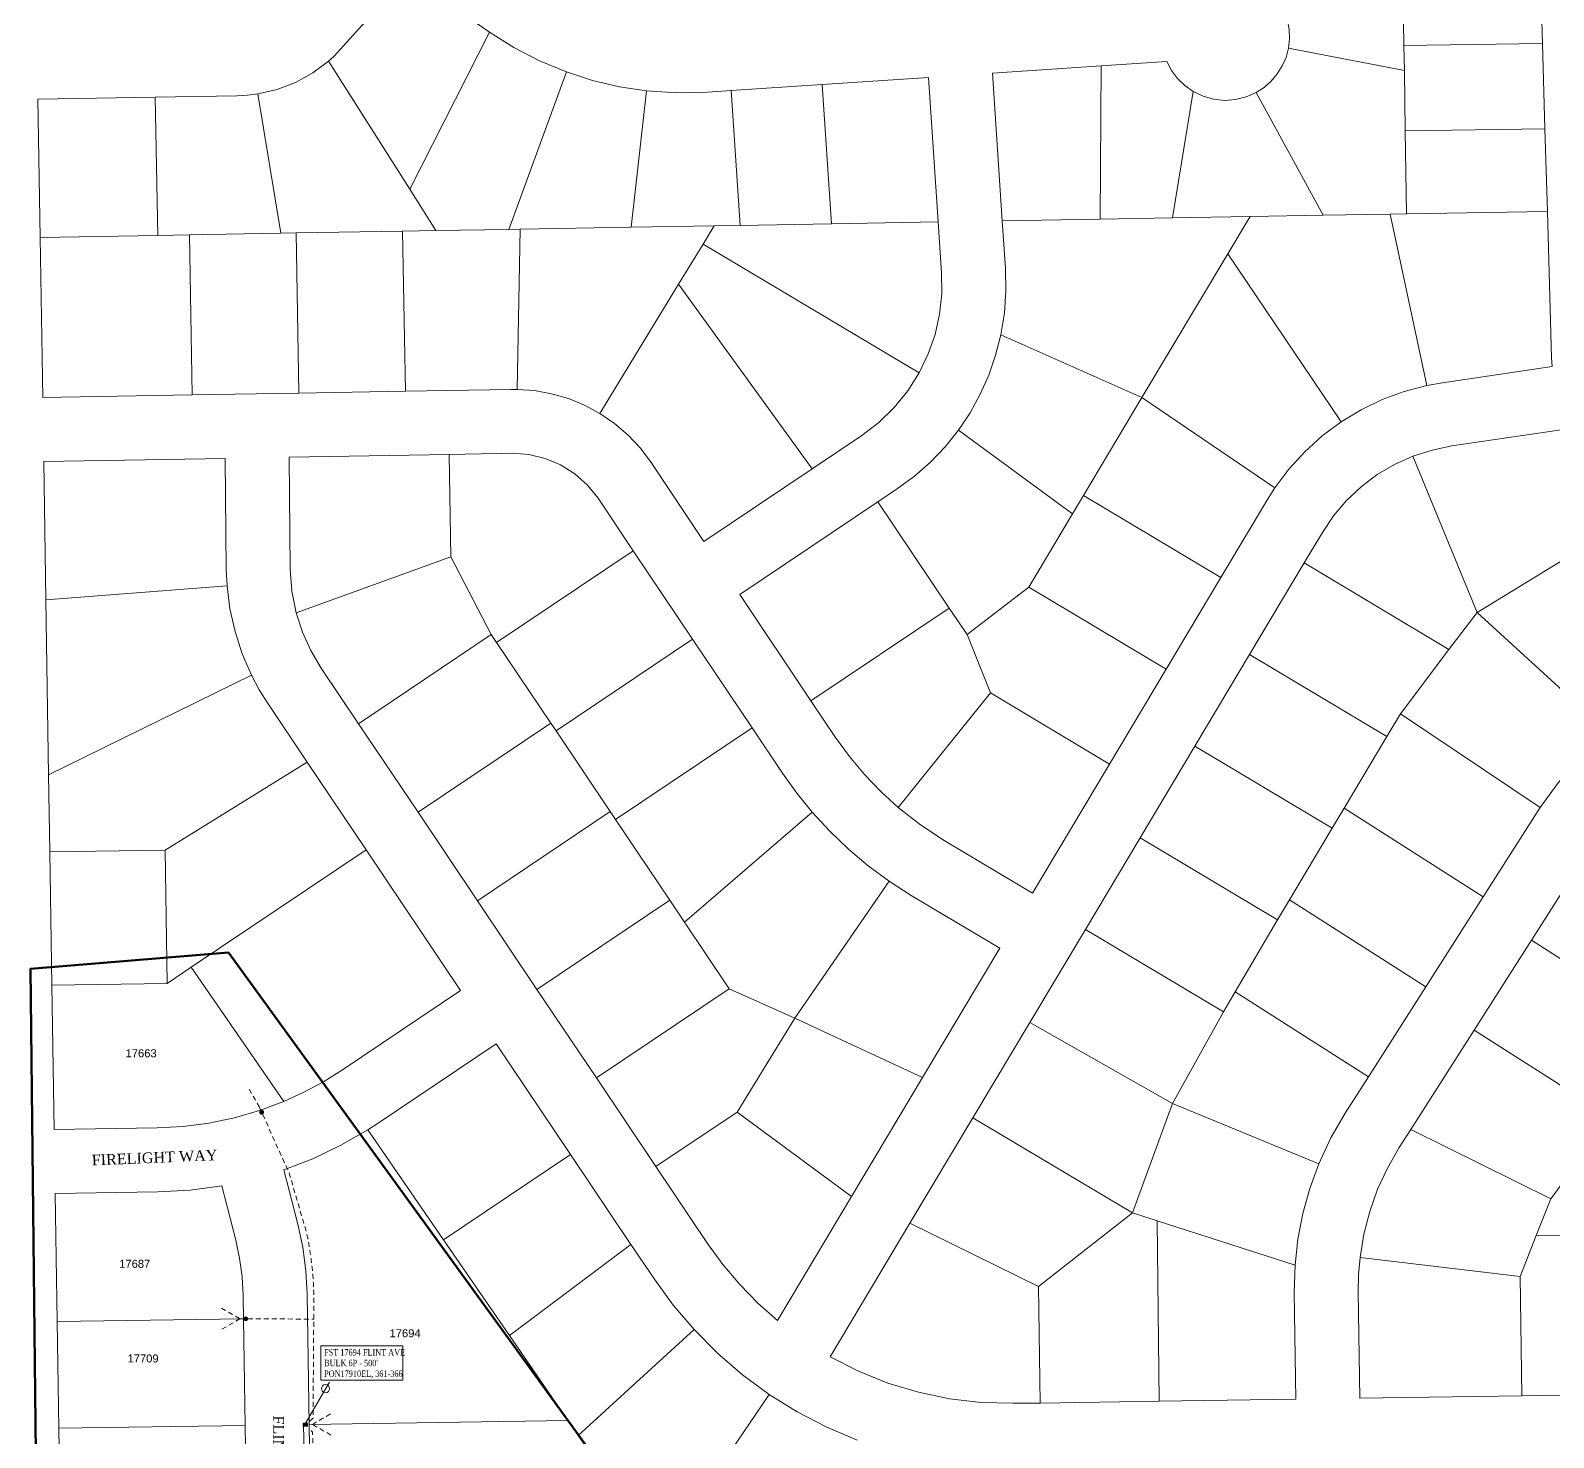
# Model space of a CAD drawing. Header units: feet. Extents: x 865220 to 2841409, y -2240498 to 948907.
# Drawn here: x 2833468 to 2834896, y 946155 to 947474 of the extents above; entities that cross this region are included whole.
import ezdxf
from ezdxf.enums import TextEntityAlignment as Align
from ezdxf.lldxf.tags import DXFTag

# ---------------------------------------------------------------- set-up
doc = ezdxf.new("R2010")
doc.units = ezdxf.units.FT
doc.header["$LTSCALE"] = 0.015
doc.header["$MEASUREMENT"] = 0
doc.linetypes.add('DASHED', pattern=[5, 3, -2])
for name, color, linetype in [('BURNSVILLE AREA', 7, 'F1'), ('Dakota County Addresses', 7, 'Continuous'), ('Dakota County Parcels', 7, 'Continuous'), ('DROP BURIED', 7, 'DASHED'), ('PROP_TEL', 6, 'Continuous'), ('STREET NAME', 7, 'Continuous'), ('TAIL', 1, 'MST'), ('TELEPHONE STRUCT-PROP', 6, 'Continuous'), ('TERMINALS', 7, 'Continuous')]:
    doc.layers.add(name, color=color, linetype=linetype)
doc.layers.add('RUNNING LINE (UNDERGROUND)', color=10, linetype='Continuous', lineweight=40)
doc.styles.add('Dimensions 100', font='arial.ttf')
doc.styles.add('Line', font='txt.shx', dxfattribs={"height": 3})
doc.styles.add('SIMPLEX', font='times.ttf', dxfattribs={"width": 0.8})
doc.styles.get("Standard").update_dxf_attribs({"font": 'times.ttf'})
doc.styles.add('Utilities', font='arial.ttf', dxfattribs={"height": 2.5})
tags = doc.linetypes.add('F1', pattern='A,15,-5,["F1",Line,S=1.5,R=0,X=0,Y=-1.5],-12', length=32).pattern_tags.tags
tags[6] = DXFTag(74, 10)
tags = doc.linetypes.add('MST', pattern='A,5,-5,5,-5,["TAIL",Line,S=1.5,R=0,X=0,Y=-1.5],-20', length=40).pattern_tags.tags
tags[10] = DXFTag(74, 10)

# ---------------------------------------------------------------- blocks, each defined once
blk = doc.blocks.new('ACMAP_ANN_TEMPLATE_Dakota County Addresses')
at = {"layer": 'Dakota County Addresses', "style": 'Dimensions 100'}
blk.add_attdef('DakotaCountyAddress', text='', height=50, dxfattribs=at).set_placement((0, 0), align=Align.CENTER)
blk = doc.blocks.new('Proposed FlowerPot')
at = {"lineweight": 5, "ltscale": 100, "true_color": 0xffffff}
h = blk.add_hatch(color=7, dxfattribs=at)
h.dxf.hatch_style = 1
h.paths.add_polyline_path([(-0.06, 0, 0.414214), (0, -0.06, 0.414214), (0.06, 0, 0.414214), (0, 0.06, 0.414214)])
at = {"lineweight": 5, "ltscale": 100}
blk.add_circle((0, 0), 0.0604, dxfattribs=at)
at = {"layer": 'RUNNING LINE (UNDERGROUND)', "color": 6, "lineweight": 5, "const_width": 0.00907, "flags": 128}
blk.add_lwpolyline([(-0.06, 0, -0.414214), (0, 0.06, -0.414214), (0.06, 0, -0.414214), (0, -0.06, -0.414214), (-0.06, 0)], format="xyb", dxfattribs=at)
at = {"color": 18, "linetype": 'ByBlock', "lineweight": 5, "ltscale": 100, "true_color": 0x000000, "style": 'Dimensions 100'}
blk.add_text('F', height=0.0744, dxfattribs=at).set_placement((-0.029, -0.037))
blk = doc.blocks.new('NEW HH')
at = {"ltscale": 40, "true_color": 0xffffff}
h = blk.add_hatch(color=7, dxfattribs=at)
h.dxf.hatch_style = 1
h.paths.add_polyline_path([(-0.061, -0.031, 0.414214), (-0.046, -0.046), (0.046, -0.046, 0.414214), (0.061, -0.031), (0.061, 0.031, 0.414214), (0.046, 0.046), (-0.046, 0.046, 0.414214), (-0.061, 0.031)])
at = {"layer": 'RUNNING LINE (UNDERGROUND)', "color": 6, "lineweight": 0, "const_width": 0.005, "flags": 128}
blk.add_lwpolyline([(-0.061, 0.031), (-0.061, -0.031, 0.414214), (-0.046, -0.046), (0.046, -0.046, 0.414214), (0.061, -0.031), (0.061, 0.031, 0.414214), (0.046, 0.046), (-0.046, 0.046, 0.414214)], format="xyb", close=True, dxfattribs=at)
at = {"layer": 'TELEPHONE STRUCT-PROP', "color": 18, "true_color": 0x000000, "style": 'Utilities'}
blk.add_text('HH', height=0.05, dxfattribs=at).set_placement((0, 0), align=Align.MIDDLE_CENTER)
blk = doc.blocks.new('TERMINAL')
at = {"lineweight": 5, "ltscale": 0.5, "flags": 128}
blk.add_lwpolyline([(-0.1, -0.6), (-0.1, 44.8)], dxfattribs=at)
at = {"lineweight": 5, "ltscale": 0.5}
blk.add_circle((-0.1, 37.6), 3.83, dxfattribs=at)

msp = doc.modelspace()

# ---------------------------------------------------------------- linework, layer by layer
at = {"layer": 'Dakota County Parcels', "lineweight": 5}
for p, q in [((2834755.4, 947459.5), (2834754.3, 947539.4)), ((2834885.2, 947461.4), (2834882.9, 947541.3)), ((2833752.8, 947449.7), (2833821.1, 947525.5)), ((2833821.1, 947525.5), (2833898.2, 947472.2)), ((2833823.5, 947324.9), (2833898.2, 947472.2)), ((2834647.2, 947457), (2834755.8, 947436.2)), ((2834755.4, 947459.5), (2834885.2, 947461.4)), ((2834755.8, 947436.2), (2834755.4, 947459.5)), ((2834887.5, 947381.4), (2834885.2, 947461.4)), ((2833747.4, 947444.8), (2833752.8, 947449.7)), ((2833747.4, 947444.8), (2833823.5, 947324.9)), ((2834369.7, 947433.6), (2834471.7, 947440.4)), ((2834470.7, 947296.9), (2834471.7, 947440.4)), ((2834471.7, 947440.4), (2834533.2, 947444.5)), ((2833916.3, 947287.3), (2833970.4, 947434.8)), ((2834210.1, 947423), (2834309.8, 947429.7)), ((2834309.8, 947429.7), (2834318.8, 947294.2)), ((2834369.7, 947433.6), (2834378.9, 947295.3)), ((2834756.6, 947379.5), (2834755.8, 947436.2)), ((2833475, 947409.2), (2833585, 947411.1)), ((2833585, 947411.1), (2833661.5, 947412.4)), ((2833587.3, 947281.6), (2833585, 947411.1)), ((2833681.3, 947414.2), (2833702.7, 947283.6)), ((2834031.2, 947289.3), (2834045.5, 947417.1)), ((2834102.6, 947415.9), (2834124.8, 947417.3)), ((2834124.8, 947417.3), (2834210.1, 947423)), ((2834133.2, 947291), (2834124.8, 947417.3)), ((2834210.1, 947423), (2834218.8, 947292.5)), ((2834538.6, 947298), (2834557.8, 947416.6)), ((2834617, 947415.6), (2834679.8, 947300.5)), ((2833477.3, 947279.8), (2833475, 947409.2)), ((2834756.6, 947379.5), (2834887.5, 947381.4)), ((2834757.8, 947301.8), (2834756.6, 947379.5)), ((2834889.8, 947304.1), (2834887.5, 947381.4)), ((2833823.5, 947324.9), (2833848.1, 947286.1)), ((2834378.9, 947295.3), (2834470.7, 947296.9)), ((2834470.7, 947296.9), (2834538.6, 947298)), ((2834538.6, 947298), (2834611.1, 947299.3)), ((2834590.3, 947264.4), (2834611.1, 947299.3)), ((2834611.1, 947299.3), (2834679.8, 947300.5)), ((2834679.8, 947300.5), (2834742.6, 947301.5)), ((2834742.6, 947301.5), (2834757.8, 947301.8)), ((2834742.6, 947301.5), (2834776.9, 947141)), ((2834757.8, 947301.8), (2834889.8, 947304.1)), ((2834893.8, 947166.8), (2834889.8, 947304.1)), ((2833587.3, 947281.6), (2833617, 947282.2)), ((2833617, 947282.2), (2833702.7, 947283.6)), ((2833617, 947282.2), (2833619.6, 947132.2)), ((2833702.7, 947283.6), (2833717, 947283.9)), ((2833717, 947283.9), (2833816.9, 947285.6)), ((2833717, 947283.9), (2833719.5, 947133.9)), ((2833816.9, 947285.6), (2833848.1, 947286.1)), ((2833816.9, 947285.6), (2833819.5, 947135.6)), ((2833848.1, 947286.1), (2833916.3, 947287.3)), ((2833916.3, 947287.3), (2833927, 947287.5)), ((2833927, 947287.5), (2833924.1, 947137.3)), ((2833927, 947287.5), (2834031.2, 947289.3)), ((2834031.2, 947289.3), (2834108.9, 947290.6)), ((2834098.5, 947273.5), (2834108.9, 947290.6)), ((2834108.9, 947290.6), (2834133.2, 947291)), ((2834133.2, 947291), (2834218.8, 947292.5)), ((2834218.8, 947292.5), (2834318.8, 947294.2)), ((2834322, 947246.5), (2834318.8, 947294.2)), ((2834381.9, 947250.5), (2834378.9, 947295.3)), ((2833477.3, 947279.8), (2833587.3, 947281.6)), ((2833479.6, 947129.8), (2833477.3, 947279.8)), ((2834098.5, 947273.5), (2834075.6, 947236)), ((2834098.5, 947273.5), (2834301.1, 947152.9)), ((2834509.8, 947129.6), (2834590.3, 947264.4)), ((2834590.3, 947264.4), (2834696.4, 947106.8)), ((2834075.6, 947236), (2834001.7, 947114.7)), ((2834075.6, 947236), (2834200.6, 947062.9)), ((2834509.8, 947129.6), (2834377.6, 947188.4)), ((2834791.5, 947143.6), (2834894.2, 947158.7)), ((2834893.8, 947166.8), (2834894.2, 947158.7)), ((2834776.9, 947141), (2834791.5, 947143.6)), ((2833619.6, 947132.2), (2833479.6, 947129.8)), ((2833719.5, 947133.9), (2833619.6, 947132.2)), ((2833819.5, 947135.6), (2833719.5, 947133.9)), ((2833918.4, 947137.3), (2833819.5, 947135.6)), ((2833924.1, 947137.3), (2833918.4, 947137.3)), ((2834455, 947037.8), (2834509.8, 947129.6)), ((2834509.8, 947129.6), (2834634.5, 947045.1)), ((2834444.7, 947020.6), (2834337.8, 947099.1)), ((2834800.2, 947084.3), (2834902.9, 947099.3)), ((2834200.6, 947062.9), (2834247.2, 947094.1)), ((2833480.5, 947069.8), (2833650.5, 947072.7)), ((2833480.5, 947069.8), (2833482.6, 946940.2)), ((2833650.5, 947072.7), (2833651.6, 946968.4)), ((2833710.5, 947073.8), (2833860.4, 947076.3)), ((2833710.5, 947073.8), (2833711.6, 946969.1)), ((2833860.4, 947076.3), (2833919.4, 947077.4)), ((2833862.1, 946980.4), (2833860.4, 947076.3)), ((2834099.3, 946994.9), (2834049.8, 947068.8)), ((2834823.9, 946928.3), (2834763.8, 947074.7)), ((2834099.3, 946994.9), (2834200.6, 947062.9)), ((2834262.3, 947032), (2834280.6, 947044.3)), ((2834627.4, 947034), (2834634.5, 947045.1)), ((2834033, 946986.1), (2834000, 947035.3)), ((2834132.8, 946945.1), (2834262.3, 947032)), ((2834262.3, 947032), (2834329.2, 946932.4)), ((2834444.7, 947020.6), (2834455, 947037.8)), ((2834583.8, 946960.9), (2834455, 947037.8)), ((2834583.8, 946960.9), (2834627.4, 947034)), ((2834403.7, 946951.9), (2834444.7, 947020.6)), ((2834678.9, 947003.2), (2834661.9, 946974.7)), ((2834823.9, 946928.3), (2834944.1, 947001.6)), ((2834033, 946986.1), (2833905, 946900.2)), ((2834088.7, 946903.1), (2834033, 946986.1)), ((2833651.6, 946968.4), (2833652.3, 946953.3)), ((2833862.1, 946980.4), (2833717.1, 946927.9)), ((2833900, 946907.6), (2833862.1, 946980.4)), ((2834661.9, 946974.7), (2834610.6, 946888.8)), ((2834797.5, 946893.7), (2834661.9, 946974.7)), ((2834532.5, 946875), (2834583.8, 946960.9)), ((2833482.6, 946940.2), (2833652.3, 946953.3)), ((2833482.6, 946940.2), (2833485.1, 946776)), ((2834199.6, 946845.5), (2834132.8, 946945.1)), ((2834345.9, 946907.5), (2834403.7, 946951.9)), ((2834403.7, 946951.9), (2834532.5, 946875)), ((2834199.6, 946845.5), (2834329.2, 946932.4)), ((2834329.2, 946932.4), (2834345.9, 946907.5)), ((2834797.5, 946893.7), (2834823.9, 946928.3)), ((2834823.9, 946928.3), (2834944, 946818.2)), ((2833775.5, 946824), (2833900, 946907.6)), ((2833905, 946900.2), (2833900, 946907.6)), ((2833955.8, 946824.6), (2833905, 946900.2)), ((2834088.7, 946903.1), (2833960.8, 946817.2)), ((2834144.4, 946820.1), (2834088.7, 946903.1)), ((2834345.9, 946907.5), (2834367.9, 946852.9)), ((2834610.6, 946888.8), (2834559.3, 946803)), ((2834739.4, 946812), (2834610.6, 946888.8)), ((2834752.2, 946833.4), (2834797.5, 946893.7)), ((2833485.1, 946776), (2833675.2, 946869.5)), ((2833740.5, 946876.1), (2833775.5, 946824)), ((2834479.5, 946786.2), (2834532.5, 946875)), ((2833690.7, 946842.7), (2833727.5, 946787.9)), ((2834222.7, 946811), (2834199.6, 946845.5)), ((2834367.9, 946852.9), (2834281.2, 946745.5)), ((2834479.5, 946786.2), (2834367.9, 946852.9)), ((2834739.4, 946812), (2834752.2, 946833.4)), ((2834752.2, 946833.4), (2834883.1, 946745.4)), ((2833775.5, 946824), (2833831.3, 946741)), ((2833831.3, 946741), (2833955.8, 946824.6)), ((2833960.8, 946817.2), (2833955.8, 946824.6)), ((2834011.5, 946741.6), (2833960.8, 946817.2)), ((2834144.4, 946820.1), (2834016.5, 946734.2)), ((2834172.9, 946777.6), (2834144.4, 946820.1)), ((2834699.3, 946744.9), (2834739.4, 946812)), ((2834559.3, 946803), (2834508.1, 946717.1)), ((2834688.1, 946726.1), (2834559.3, 946803)), ((2833594.2, 946705.6), (2833727.5, 946787.9)), ((2833727.5, 946787.9), (2833782.6, 946705.9)), ((2834407.2, 946665.2), (2834479.5, 946786.2)), ((2833485.1, 946776), (2833486.2, 946703.9)), ((2833831.3, 946741), (2833887, 946658)), ((2833887, 946658), (2834011.5, 946741.6)), ((2834016.5, 946734.2), (2834011.5, 946741.6)), ((2834081.1, 946638.1), (2834200.7, 946741.2)), ((2834688.1, 946726.1), (2834699.3, 946744.9)), ((2834829.6, 946661.8), (2834699.3, 946744.9)), ((2834878, 946737.7), (2834883.1, 946745.4)), ((2834067.3, 946658.6), (2834016.5, 946734.2)), ((2834648, 946659), (2834688.1, 946726.1)), ((2834829.6, 946661.8), (2834878, 946737.7)), ((2834407.2, 946665.2), (2834324.4, 946714.6)), ((2834456.8, 946631.3), (2834508.1, 946717.1)), ((2834636.9, 946640.2), (2834508.1, 946717.1)), ((2833486.2, 946703.9), (2833594.2, 946705.6)), ((2833486.2, 946703.9), (2833488.2, 946578.9)), ((2833596.1, 946580.6), (2833594.2, 946705.6)), ((2833618.8, 946595.9), (2833782.6, 946705.9)), ((2833782.6, 946705.9), (2833871.2, 946573.9)), ((2834874.8, 946621.1), (2834928.6, 946705.4)), ((2834184.6, 946548.2), (2834272.9, 946676.4)), ((2834293.6, 946663.1), (2834272.9, 946676.4)), ((2833887, 946658), (2833942.8, 946575)), ((2833942.8, 946575), (2834067.3, 946658.6)), ((2834081.1, 946638.1), (2834067.3, 946658.6)), ((2834376.5, 946613.7), (2834293.6, 946663.1)), ((2834636.9, 946640.2), (2834648, 946659)), ((2834775.9, 946577.5), (2834648, 946659)), ((2834775.9, 946577.5), (2834829.6, 946661.8)), ((2834597.2, 946572.8), (2834636.9, 946640.2)), ((2834123, 946575.6), (2834081.1, 946638.1)), ((2834404.7, 946544), (2834456.8, 946631.3)), ((2834586.2, 946554.1), (2834456.8, 946631.3)), ((2834304.1, 946492.5), (2834376.5, 946613.7)), ((2834821.1, 946536.8), (2834874.8, 946621.1)), ((2834874.8, 946621.1), (2835009.1, 946535.5)), ((2833596.1, 946580.6), (2833618.8, 946595.9)), ((2833618.8, 946595.9), (2833705.4, 946469.9)), ((2833488.2, 946578.9), (2833596.1, 946580.6)), ((2833488.2, 946578.9), (2833490.3, 946443.8)), ((2833760.4, 946499.5), (2833871.2, 946573.9)), ((2833942.8, 946575), (2833998.5, 946492)), ((2833998.5, 946492), (2834123, 946575.6)), ((2834123, 946575.6), (2834184.6, 946548.2)), ((2834586.2, 946554.1), (2834597.2, 946572.8)), ((2834722.1, 946493.2), (2834597.2, 946572.8)), ((2834722.1, 946493.2), (2834775.9, 946577.5)), ((2834538.4, 946468.2), (2834586.2, 946554.1)), ((2834130.5, 946460.1), (2834184.6, 946548.2)), ((2834184.6, 946548.2), (2834304.1, 946492.5)), ((2834351.4, 946454.7), (2834404.7, 946544)), ((2834538.4, 946468.2), (2834404.7, 946544)), ((2834761.7, 946443.6), (2834821.1, 946536.8)), ((2834821.1, 946536.8), (2834949.4, 946455)), ((2833793.9, 946449.7), (2833904.7, 946524.1)), ((2833904.7, 946524.1), (2833974.3, 946420.4)), ((2833998.5, 946492), (2834054.3, 946409)), ((2834237.5, 946380.9), (2834304.1, 946492.5)), ((2834700.3, 946458.9), (2834722.1, 946493.2)), ((2834500.9, 946365.5), (2834538.4, 946468.2)), ((2834538.4, 946468.2), (2834675.6, 946411.5)), ((2834054.3, 946409), (2834130.5, 946460.1)), ((2834130.5, 946460.1), (2834237.5, 946380.9)), ((2834292.4, 946355.8), (2834351.4, 946454.7)), ((2834500.9, 946365.5), (2834351.4, 946454.7)), ((2834893, 946378.7), (2834949.4, 946455)), ((2833490.3, 946443.8), (2833586.8, 946445.2)), ((2833784.3, 946443.5), (2833793.9, 946449.7)), ((2833784.3, 946443.5), (2833855.2, 946340.4)), ((2834750.9, 946426.7), (2834761.7, 946443.6)), ((2834761.7, 946443.6), (2834893, 946378.7)), ((2833855.2, 946340.4), (2833974.3, 946420.4)), ((2833974.3, 946420.4), (2834030.9, 946336.1)), ((2833705.5, 946405.8), (2833718.6, 946355)), ((2834054.3, 946409), (2834102.7, 946336.8)), ((2833491.2, 946383.8), (2833587.6, 946385.2)), ((2833491.2, 946383.8), (2833493, 946263.7)), ((2833647.4, 946390.8), (2833660.5, 946340)), ((2834168.1, 946264.6), (2834237.5, 946380.9)), ((2834879.4, 946344.3), (2834893, 946378.7)), ((2834217.6, 946230.6), (2834292.4, 946355.8)), ((2834413, 946296.6), (2834292.4, 946355.8)), ((2834500.9, 946365.5), (2834413, 946296.6)), ((2834524.2, 946358), (2834500.9, 946365.5)), ((2834653.3, 946316.5), (2834524.2, 946358)), ((2834524.2, 946358), (2834526.1, 946189.1)), ((2833855.2, 946340.4), (2833916.9, 946250.8)), ((2834864.3, 946306.1), (2834879.4, 946344.3)), ((2834977.7, 946345.8), (2834879.4, 946344.3)), ((2833916.9, 946250.8), (2834030.9, 946336.1)), ((2834030.9, 946336.1), (2834052.9, 946303.4)), ((2834652.5, 946290.5), (2834653.3, 946316.5)), ((2834864.3, 946306.1), (2834714.2, 946323.9)), ((2834866, 946194.1), (2834864.3, 946306.1)), ((2833667.4, 946288.4), (2833667.7, 946266.4)), ((2833727.4, 946289.3), (2833729.2, 946167.3)), ((2834413, 946296.6), (2834414.4, 946187.4)), ((2834654, 946191), (2834652.5, 946290.5)), ((2834714, 946191.9), (2834712.5, 946291.4)), ((2833667.7, 946266.4), (2833493, 946263.7)), ((2833493, 946263.7), (2833494.6, 946163.7)), ((2833667.7, 946266.4), (2833669.2, 946166.4)), ((2833981.5, 946156.8), (2834090, 946256.3)), ((2833916.9, 946250.8), (2833971.8, 946170.9)), ((2834058.5, 946044.9), (2834160.4, 946195.5)), ((2834414.4, 946187.4), (2834388.8, 946187.1)), ((2834526.1, 946189.1), (2834414.4, 946187.4)), ((2834654, 946191), (2834526.1, 946189.1)), ((2834714, 946191.9), (2834866, 946194.1)), ((2834866, 946194.1), (2834980, 946195.8)), ((2833729.2, 946167.3), (2833971.8, 946170.9)), ((2833971.8, 946170.9), (2833981.5, 946156.8)), ((2833669.2, 946166.4), (2833494.6, 946163.7)), ((2833494.6, 946163.7), (2833496.1, 946063.7)), ((2833669.2, 946166.4), (2833670.7, 946066.4)), ((2833729.2, 946167.3), (2833730.7, 946067.3)), ((2833981.5, 946156.8), (2834039.9, 946071.9))]:
    msp.add_line(p, q, dxfattribs=at)
for points in [[(2834647.2, 947457), (2834648.2, 947465.7), (2834647.9, 947474.5), (2834646.4, 947483.2), (2834643.5, 947491.5), (2834639.5, 947499.4), (2834634.4, 947506.6)], [(2833898.2, 947472.2), (2833921.2, 947457.7), (2833945.3, 947445.3), (2833970.4, 947434.8)], [(2834617, 947415.6), (2834624.4, 947420.3), (2834631, 947426.2), (2834636.7, 947432.9), (2834641.4, 947440.4), (2834644.9, 947448.4), (2834647.2, 947457)], [(2833681.3, 947414.2), (2833699.2, 947418.4), (2833716.4, 947425), (2833732.6, 947433.9), (2833747.4, 947444.8)], [(2834533.2, 947444.5), (2834537.6, 947436.2), (2834543.2, 947428.6), (2834550, 947422), (2834557.8, 947416.6)], [(2833970.4, 947434.8), (2833994.9, 947426.9), (2834020, 947421), (2834045.5, 947417.1)], [(2833661.5, 947412.4), (2833671.4, 947413), (2833681.3, 947414.2)], [(2834045.5, 947417.1), (2834074, 947415.2), (2834102.6, 947415.9)], [(2834557.8, 947416.6), (2834567.1, 947412.1), (2834577, 947409.3), (2834587.3, 947408.2), (2834597.5, 947409), (2834607.6, 947411.4), (2834617, 947415.6)], [(2834301.1, 947152.9), (2834309.6, 947170.5), (2834315.9, 947188.8), (2834320.2, 947207.8), (2834322.2, 947227.1), (2834322, 947246.5)], [(2834377.6, 947188.4), (2834380.9, 947209), (2834382.3, 947229.7), (2834381.9, 947250.5)], [(2834337.8, 947099.1), (2834348.7, 947115.5), (2834358.3, 947132.7), (2834366.3, 947150.7), (2834372.7, 947169.3), (2834377.6, 947188.4)], [(2834247.2, 947094.1), (2834263.2, 947106.3), (2834277.6, 947120.3), (2834290.4, 947135.9), (2834301.1, 947152.9)], [(2834696.4, 947106.8), (2834715.2, 947118.2), (2834735, 947127.8), (2834755.6, 947135.4), (2834776.9, 947141)], [(2834001.7, 947114.7), (2833987.3, 947122.5), (2833972.2, 947128.7), (2833956.5, 947133.3), (2833940.4, 947136.2), (2833924.1, 947137.3)], [(2834049.8, 947068.8), (2834039.7, 947082.1), (2834028.2, 947094.3), (2834015.5, 947105.3), (2834001.7, 947114.7)], [(2834280.6, 947044.3), (2834296.6, 947056.1), (2834311.6, 947069.2), (2834325.3, 947083.6), (2834337.8, 947099.1)], [(2834634.5, 947045.1), (2834647.6, 947062.7), (2834662.5, 947078.9), (2834678.8, 947093.7), (2834696.4, 947106.8)], [(2834763.8, 947074.7), (2834781.7, 947080.5), (2834800.2, 947084.3)], [(2834000, 947035.3), (2833990.1, 947047.6), (2833978.4, 947058.2), (2833965, 947066.6), (2833950.5, 947072.7), (2833935.2, 947076.3), (2833919.4, 947077.4)], [(2834678.9, 947003.2), (2834689.4, 947018.8), (2834701.6, 947033.2), (2834715.3, 947046.1), (2834730.4, 947057.4), (2834746.6, 947067), (2834763.8, 947074.7)], [(2833711.6, 946969.1), (2833713.1, 946948.3), (2833717.1, 946927.9)], [(2833652.3, 946953.3), (2833655, 946931.6), (2833659.8, 946910.3), (2833666.5, 946889.5), (2833675.2, 946869.5)], [(2833717.1, 946927.9), (2833723, 946909.8), (2833730.8, 946892.5), (2833740.5, 946876.1)], [(2833675.2, 946869.5), (2833682.5, 946855.8), (2833690.7, 946842.7)], [(2834281.2, 946745.5), (2834265, 946760.4), (2834249.7, 946776.3), (2834235.6, 946793.2), (2834222.7, 946811)], [(2834883.1, 946745.4), (2834899.9, 946768.5), (2834918.3, 946790.2)], [(2834200.7, 946741.2), (2834186.3, 946759), (2834172.9, 946777.6)], [(2834272.9, 946676.4), (2834253.3, 946690.8), (2834234.7, 946706.5), (2834217.2, 946723.3), (2834200.7, 946741.2)], [(2834324.4, 946714.6), (2834302.2, 946729.2), (2834281.2, 946745.5)], [(2833705.4, 946469.9), (2833724.4, 946478.6), (2833742.8, 946488.5), (2833760.4, 946499.5)], [(2833586.8, 946445.2), (2833611.1, 946446.5), (2833635.3, 946449.6), (2833659.2, 946454.6), (2833682.6, 946461.4), (2833705.4, 946469.9)], [(2834700.3, 946458.9), (2834686.9, 946435.8), (2834675.6, 946411.5)], [(2833705.5, 946405.8), (2833732.7, 946416.3), (2833759, 946428.9), (2833784.3, 946443.5)], [(2834714.2, 946323.9), (2834717.8, 946345.6), (2834723.3, 946366.9), (2834730.7, 946387.7), (2834739.9, 946407.6), (2834750.9, 946426.7)], [(2834653.3, 946316.5), (2834656, 946340.8), (2834660.6, 946364.9), (2834667.2, 946388.5), (2834675.6, 946411.5)], [(2833587.6, 946385.2), (2833617.6, 946386.8), (2833647.4, 946390.8)], [(2833718.6, 946355), (2833723.2, 946333.3), (2833726.2, 946311.4), (2833727.4, 946289.3)], [(2833660.5, 946340), (2833664.1, 946323), (2833666.4, 946305.8), (2833667.4, 946288.4)], [(2834102.7, 946336.8), (2834117.1, 946317.1), (2834132.8, 946298.4), (2834149.8, 946280.9), (2834168.1, 946264.6)], [(2834712.5, 946291.4), (2834712.8, 946307.7), (2834714.2, 946323.9)], [(2834052.9, 946303.4), (2834070.6, 946279.1), (2834090, 946256.3)], [(2834090, 946256.3), (2834111.9, 946234.2), (2834135.4, 946213.9), (2834160.4, 946195.5)], [(2834217.6, 946230.6), (2834244.2, 946217.1), (2834271.8, 946206.1), (2834300.4, 946197.5), (2834329.5, 946191.4), (2834359.1, 946187.9), (2834388.8, 946187.1)], [(2834160.4, 946195.5), (2834186.8, 946179.1), (2834214.4, 946164.8), (2834243, 946152.7)]]:
    msp.add_lwpolyline(points, dxfattribs=at)
at = {"layer": 'DROP BURIED', "lineweight": 5, "ltscale": 100}
for points in [[(2833682.7, 946464.6), (2833672.7, 946481.9)], [(2833647.1, 946276.4), (2833664.4, 946266.4), (2833647.1, 946256.4)], [(2833749.6, 946157.4), (2833732.3, 946167.4), (2833749.6, 946177.4)]]:
    msp.add_lwpolyline(points, dxfattribs=at)
at = {"layer": 'DROP BURIED', "lineweight": 5, "ltscale": 100, "flags": 128}
msp.add_lwpolyline([(2833682.7, 946464.6), (2833710.6, 946402.7), (2833727.1, 946346, -0.050528), (2833733.7, 946283.2), (2833732.9, 946173.3), (2833729.6, 946170.5)], format="xyb", dxfattribs=at)
for points in [[(2833664.4, 946266.4), (2833733.6, 946266)], [(2833733.9, 946067.6), (2833732.5, 946160.2), (2833729.2, 946163.7)]]:
    msp.add_lwpolyline(points, dxfattribs=at)
at = {"layer": 'TAIL', "lineweight": 5, "ltscale": 50, "flags": 128}
msp.add_lwpolyline([(2833724.1, 946167.4), (2833726.3, 946067.4), (2833674.8, 946066.6), (2833678.5, 945879.2)], dxfattribs=at)

# ---------------------------------------------------------------- block references
at = {"lineweight": 5, "xscale": 40, "yscale": 40, "zscale": 40}
msp.add_blockref('NEW HH', (2833725.7, 946167.1), dxfattribs=at)
at = {"layer": 'Dakota County Addresses', "lineweight": 5, "xscale": 0.15, "yscale": 0.15, "zscale": 0.15}
for p, values in [((2833571.8, 946511.4), {'DakotaCountyAddress': '17663'}), ((2833565.8, 946314.1), {'DakotaCountyAddress': '17687'}), ((2833819.2, 946249), {'DakotaCountyAddress': '17694'}), ((2833573.6, 946225.4), {'DakotaCountyAddress': '17709'})]:
    msp.add_blockref('ACMAP_ANN_TEMPLATE_Dakota County Addresses', p, dxfattribs=at).add_auto_attribs(values)
at = {"layer": 'PROP_TEL', "lineweight": 5, "xscale": 30, "yscale": 30, "zscale": 30}
for p in [(2833684.7, 946459.9), (2833669.7, 946266.3)]:
    msp.add_blockref('Proposed FlowerPot', p, dxfattribs=at)
at = {"layer": 'TERMINALS', "lineweight": 5, "ltscale": 0.5, "rotation": 329.9999999999999}
msp.add_blockref('TERMINAL', (2833725.9, 946168.2), dxfattribs=at)

# ---------------------------------------------------------------- texts
at = {"layer": 'STREET NAME', "lineweight": 5, "ltscale": 40, "char_height": 10, "attachment_point": 1}
for s, insert, rotation in [('FIRELIGHT WAY', (2833525.3, 946420), 2.3997), ('FLINT AVE', (2833705.8, 946175.7), 270)]:
    msp.add_mtext(s, dxfattribs=dict(at, insert=insert, rotation=rotation))

# ---------------------------------------------------------------- next in the draw order: texts
at = {"layer": 'TERMINALS', "lineweight": 5, "ltscale": 0.5, "insert": (2833743.3, 946237.9), "char_height": 6, "width": 70.804, "attachment_point": 1, "style": 'SIMPLEX', "bg_fill": 19, "box_fill_scale": 1.5, "bg_fill_color": 256, "bg_fill_transparency": 0}
msp.add_mtext("FST 17694 FLINT AVE\\PBULK 6P - 500'\\PPON17910EL, 361-366", dxfattribs=at)

# ---------------------------------------------------------------- next in the draw order: linework, layer by layer
at = {"layer": 'BURNSVILLE AREA', "color": 1, "linetype": 'ByBlock', "lineweight": 100, "flags": 128}
msp.add_lwpolyline([(2833489.8, 944635), (2836105.4, 944663.4), (2836110.6, 944011.3), (2838713.9, 944059), (2838686.8, 946044.1), (2834108.3, 945983.1), (2833653.6, 946609.6), (2833468.1, 946594.3)], close=True, dxfattribs=at)

doc.saveas('drawing.dxf')
